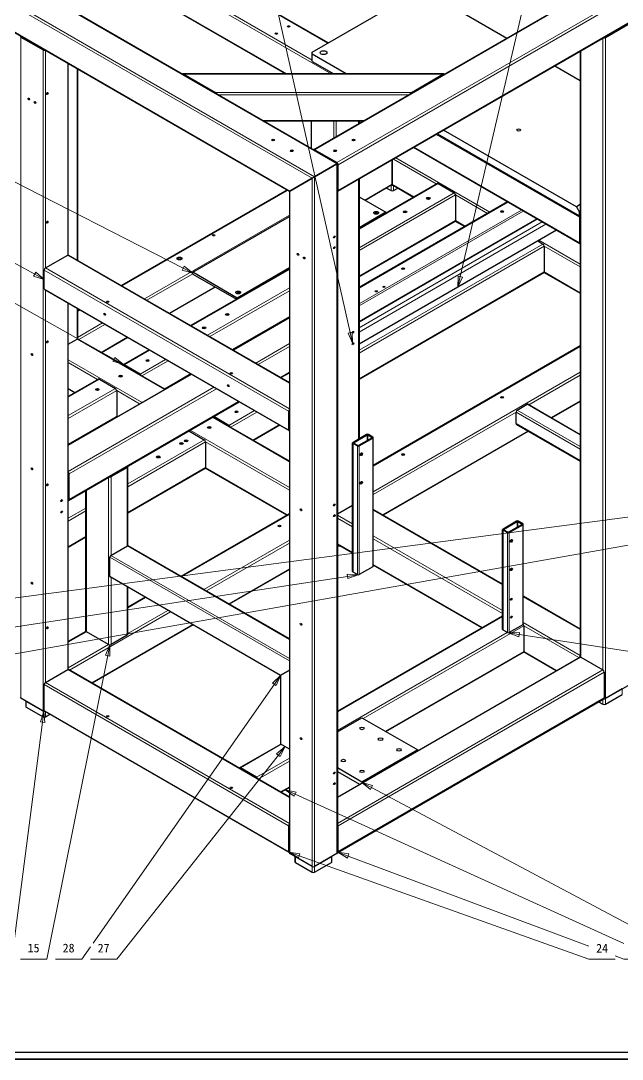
# Model space of a CAD drawing. Header units: millimetres. Extents: x 60 to 5885, y 55 to 4145.
# Drawn here: x 1454 to 2829, y 55 to 2428 of the extents above; entities that cross this region are included whole.
import ezdxf

# ---------------------------------------------------------------- set-up
doc = ezdxf.new("R2010")
doc.units = ezdxf.units.MM
doc.header["$LTSCALE"] = 10
for name, color, linetype, lineweight in [('可见 (ISO)', 7, 'Continuous', 25), ('可见窄的 (ISO)', 7, 'Continuous', 18), ('图框 (ISO)', 7, 'Continuous', 35)]:
    doc.layers.add(name, color=color, linetype=linetype, lineweight=lineweight)
doc.layers.add('符号 (ISO)', color=7, linetype='Continuous', lineweight=18, true_color=0xc2008000)
doc.styles.add('文本样式74', font='SimSun.ttf')
doc.styles.add('注释文本 (ISO)', font='simfang.ttf')

# ---------------------------------------------------------------- blocks, each defined once
blk = doc.blocks.new('图框 最新国标')
at = {"layer": '图框 (ISO)', "color": 7, "linetype": 'Continuous', "lineweight": 25}
for q in [(6, 7), (18, 7)]:
    blk.add_line((587, 7), q, dxfattribs=at)
at = {"layer": '图框 (ISO)'}
blk.add_line((588.5, 5.5), (6, 5.5), dxfattribs=at)
at = {"layer": '图框 (ISO)', "style": '文本样式74'}
blk.add_attdef('零件代号_001', (44.45, 410.25), '', height=2.5, rotation=180, dxfattribs=at)
blk = doc.blocks.new('引出序号5')
at = {"layer": '符号 (ISO)'}
for p, q in [((209.01, 51.97), (206.66, 52.81)), ((209.18, 52.44), (206.66, 52.81)), ((206.66, 52.81), (208.84, 51.5)), ((208.84, 51.5), (209.18, 52.44)), ((209.01, 51.97), (275.26, 28.35)), ((275.26, 28.35), (281.26, 28.35))]:
    blk.add_line(p, q, dxfattribs=at)
at = {"layer": '符号 (ISO)', "flags": 128}
blk.add_lwpolyline([(209.18, 52.44), (206.66, 52.81), (208.84, 51.5), (209.18, 52.44)], dxfattribs=at)
at = {"layer": '符号 (ISO)'}
blk.add_solid([(209.18, 52.44), (206.66, 52.81), (208.84, 51.5), (209.18, 52.44)], dxfattribs=at)
at = {"layer": '符号 (ISO)', "insert": (278.26, 30.86), "char_height": 2, "attachment_point": 5, "style": '注释文本 (ISO)'}
blk.add_mtext('24', dxfattribs=at)
blk = doc.blocks.new('引出序号6')
at = {"layer": '符号 (ISO)'}
for p, q in [((220.22, 51.93), (217.88, 52.81)), ((220.4, 52.4), (217.88, 52.81)), ((217.88, 52.81), (220.05, 51.46)), ((220.05, 51.46), (220.4, 52.4)), ((220.22, 51.93), (275.26, 31.34)), ((281.26, 29.1), (283.26, 28.35)), ((283.26, 28.35), (289.26, 28.35))]:
    blk.add_line(p, q, dxfattribs=at)
at = {"layer": '符号 (ISO)', "flags": 128}
blk.add_lwpolyline([(220.4, 52.4), (217.88, 52.81), (220.05, 51.46), (220.4, 52.4)], dxfattribs=at)
at = {"layer": '符号 (ISO)'}
blk.add_solid([(220.4, 52.4), (217.88, 52.81), (220.05, 51.46), (220.4, 52.4)], dxfattribs=at)
at = {"layer": '符号 (ISO)', "insert": (286.26, 30.89), "char_height": 2, "attachment_point": 5, "style": '注释文本 (ISO)'}
blk.add_mtext('26', dxfattribs=at)
blk = doc.blocks.new('引出序号9')
at = {"layer": '符号 (ISO)'}
blk.add_line((353.7, 135.27), (71.41, 85.27), dxfattribs=at)
blk = doc.blocks.new('引出序号10')
at = {"layer": '符号 (ISO)'}
for p, q in [((208.1, 66.03), (205.82, 67.06)), ((208.3, 66.49), (205.82, 67.06)), ((205.82, 67.06), (207.89, 65.58)), ((207.89, 65.58), (208.3, 66.49)), ((208.1, 66.03), (283.26, 31.97)), ((289.26, 29.25), (291.26, 28.35)), ((291.26, 28.35), (297.26, 28.35))]:
    blk.add_line(p, q, dxfattribs=at)
at = {"layer": '符号 (ISO)', "flags": 128}
blk.add_lwpolyline([(208.3, 66.49), (205.82, 67.06), (207.89, 65.58), (208.3, 66.49)], dxfattribs=at)
at = {"layer": '符号 (ISO)'}
blk.add_solid([(208.3, 66.49), (205.82, 67.06), (207.89, 65.58), (208.3, 66.49)], dxfattribs=at)
at = {"layer": '符号 (ISO)', "insert": (294.26, 30.9), "char_height": 2, "attachment_point": 5, "style": '注释文本 (ISO)'}
blk.add_mtext('18', dxfattribs=at)
blk = doc.blocks.new('引出序号12')
at = {"layer": '符号 (ISO)'}
for p, q in [((225.58, 67.57), (223.37, 68.74)), ((225.81, 68.01), (223.37, 68.74)), ((223.37, 68.74), (225.34, 67.13)), ((225.34, 67.13), (225.81, 68.01)), ((225.58, 67.57), (292.29, 32.06)), ((297.26, 29.41), (299.26, 28.35)), ((299.26, 28.35), (305.26, 28.35))]:
    blk.add_line(p, q, dxfattribs=at)
at = {"layer": '符号 (ISO)', "flags": 128}
blk.add_lwpolyline([(225.81, 68.01), (223.37, 68.74), (225.34, 67.13), (225.81, 68.01)], dxfattribs=at)
at = {"layer": '符号 (ISO)'}
blk.add_solid([(225.81, 68.01), (223.37, 68.74), (225.34, 67.13), (225.81, 68.01)], dxfattribs=at)
at = {"layer": '符号 (ISO)', "insert": (302.26, 30.89), "char_height": 2, "attachment_point": 5, "style": '注释文本 (ISO)'}
blk.add_mtext('6', dxfattribs=at)
blk = doc.blocks.new('引出序号14')
at = {"layer": '符号 (ISO)'}
blk.add_line((331.56, 135.67), (71.41, 101.27), dxfattribs=at)
blk = doc.blocks.new('引出序号15')
at = {"layer": '符号 (ISO)'}
for p, q in [((205.81, 76.94), (203.86, 75.29)), ((204.26, 74.98), (205.81, 76.94)), ((204.65, 74.67), (205.81, 76.94)), ((204.26, 74.98), (167.31, 28.35)), ((203.86, 75.29), (204.65, 74.67)), ((167.31, 28.35), (161.31, 28.35))]:
    blk.add_line(p, q, dxfattribs=at)
at = {"layer": '符号 (ISO)', "flags": 128}
blk.add_lwpolyline([(204.65, 74.67), (205.81, 76.94), (203.86, 75.29), (204.65, 74.67)], dxfattribs=at)
at = {"layer": '符号 (ISO)'}
blk.add_solid([(204.65, 74.67), (205.81, 76.94), (203.86, 75.29), (204.65, 74.67)], dxfattribs=at)
at = {"layer": '符号 (ISO)', "insert": (164.31, 30.89), "char_height": 2, "attachment_point": 5, "style": '注释文本 (ISO)'}
blk.add_mtext('27', dxfattribs=at)
blk = doc.blocks.new('引出序号16')
at = {"layer": '符号 (ISO)'}
for p, q in [((150.66, 84.98), (149.85, 82.57)), ((150.34, 82.5), (150.66, 84.98)), ((150.84, 82.44), (150.66, 84.98)), ((150.34, 82.5), (143.31, 28.35)), ((149.85, 82.57), (150.84, 82.44)), ((143.31, 28.35), (137.31, 28.35))]:
    blk.add_line(p, q, dxfattribs=at)
at = {"layer": '符号 (ISO)', "flags": 128}
blk.add_lwpolyline([(150.84, 82.44), (150.66, 84.98), (149.85, 82.57), (150.84, 82.44)], dxfattribs=at)
at = {"layer": '符号 (ISO)'}
blk.add_solid([(150.84, 82.44), (150.66, 84.98), (149.85, 82.57), (150.84, 82.44)], dxfattribs=at)
at = {"layer": '符号 (ISO)', "insert": (140.31, 30.86), "char_height": 2, "attachment_point": 5, "style": '注释文本 (ISO)'}
blk.add_mtext('22', dxfattribs=at)
blk = doc.blocks.new('引出序号19')
at = {"layer": '符号 (ISO)'}
for p, q in [((204.78, 93.21), (202.93, 91.45)), ((203.34, 91.17), (204.78, 93.21)), ((203.75, 90.88), (204.78, 93.21)), ((203.34, 91.17), (161.9, 32.04)), ((202.93, 91.45), (203.75, 90.88)), ((161.31, 31.2), (159.31, 28.35)), ((159.31, 28.35), (153.31, 28.35))]:
    blk.add_line(p, q, dxfattribs=at)
at = {"layer": '符号 (ISO)', "flags": 128}
blk.add_lwpolyline([(203.75, 90.88), (204.78, 93.21), (202.93, 91.45), (203.75, 90.88)], dxfattribs=at)
at = {"layer": '符号 (ISO)'}
blk.add_solid([(203.75, 90.88), (204.78, 93.21), (202.93, 91.45), (203.75, 90.88)], dxfattribs=at)
at = {"layer": '符号 (ISO)', "insert": (156.31, 30.89), "char_height": 2, "attachment_point": 5, "style": '注释文本 (ISO)'}
blk.add_mtext('28', dxfattribs=at)
blk = doc.blocks.new('引出序号21')
at = {"layer": '符号 (ISO)'}
for p, q in [((165.74, 100.17), (164.76, 97.81)), ((165.25, 97.71), (165.74, 100.17)), ((165.74, 97.62), (165.74, 100.17)), ((165.25, 97.71), (151.31, 28.35)), ((164.76, 97.81), (165.74, 97.62)), ((151.31, 28.35), (145.31, 28.35))]:
    blk.add_line(p, q, dxfattribs=at)
at = {"layer": '符号 (ISO)', "flags": 128}
blk.add_lwpolyline([(165.74, 97.62), (165.74, 100.17), (164.76, 97.81), (165.74, 97.62)], dxfattribs=at)
at = {"layer": '符号 (ISO)'}
blk.add_solid([(165.74, 97.62), (165.74, 100.17), (164.76, 97.81), (165.74, 97.62)], dxfattribs=at)
at = {"layer": '符号 (ISO)', "insert": (148.31, 30.9), "char_height": 2, "attachment_point": 5, "style": '注释文本 (ISO)'}
blk.add_mtext('15', dxfattribs=at)
blk = doc.blocks.new('引出序号22')
at = {"layer": '符号 (ISO)'}
for p, q in [((259.36, 103.03), (256.81, 102.92)), ((259.29, 102.54), (256.81, 102.92)), ((256.81, 102.92), (259.21, 102.04)), ((259.21, 102.04), (259.36, 103.03)), ((259.29, 102.54), (371.15, 85.27)), ((371.15, 85.27), (377.15, 85.27))]:
    blk.add_line(p, q, dxfattribs=at)
at = {"layer": '符号 (ISO)', "flags": 128}
blk.add_lwpolyline([(259.36, 103.03), (256.81, 102.92), (259.21, 102.04), (259.36, 103.03)], dxfattribs=at)
at = {"layer": '符号 (ISO)'}
blk.add_solid([(259.36, 103.03), (256.81, 102.92), (259.21, 102.04), (259.36, 103.03)], dxfattribs=at)
at = {"layer": '符号 (ISO)', "insert": (374.15, 87.83), "char_height": 2, "attachment_point": 5, "style": '注释文本 (ISO)'}
blk.add_mtext('10', dxfattribs=at)
blk = doc.blocks.new('引出序号25')
at = {"layer": '符号 (ISO)'}
for p, q in [((222.52, 116.19), (219.97, 116.31)), ((219.97, 116.31), (220.12, 115.32)), ((220.05, 115.81), (71.41, 93.27)), ((220.05, 115.81), (222.52, 116.19)), ((220.12, 115.32), (222.52, 116.19)), ((71.41, 93.27), (65.41, 93.27))]:
    blk.add_line(p, q, dxfattribs=at)
at = {"layer": '符号 (ISO)', "flags": 128}
blk.add_lwpolyline([(220.12, 115.32), (222.52, 116.19), (219.97, 116.31), (220.12, 115.32)], dxfattribs=at)
at = {"layer": '符号 (ISO)'}
blk.add_solid([(220.12, 115.32), (222.52, 116.19), (219.97, 116.31), (220.12, 115.32)], dxfattribs=at)
at = {"layer": '符号 (ISO)', "insert": (68.41, 95.79), "char_height": 2, "attachment_point": 5, "style": '注释文本 (ISO)'}
blk.add_mtext('11', dxfattribs=at)
blk = doc.blocks.new('引出序号27')
at = {"layer": '符号 (ISO)'}
for p, q in [((71.41, 227.13), (65.41, 227.13)), ((148.56, 184.88), (71.41, 227.13)), ((148.8, 185.32), (148.32, 184.44)), ((150.75, 183.68), (148.8, 185.32)), ((148.32, 184.44), (150.75, 183.68)), ((148.56, 184.88), (150.75, 183.68))]:
    blk.add_line(p, q, dxfattribs=at)
at = {"layer": '符号 (ISO)', "flags": 128}
blk.add_lwpolyline([(148.32, 184.44), (150.75, 183.68), (148.8, 185.32), (148.32, 184.44)], dxfattribs=at)
at = {"layer": '符号 (ISO)'}
blk.add_solid([(148.32, 184.44), (150.75, 183.68), (148.8, 185.32), (148.32, 184.44)], dxfattribs=at)
at = {"layer": '符号 (ISO)', "insert": (68.41, 229.68), "char_height": 2, "attachment_point": 5, "style": '注释文本 (ISO)'}
blk.add_mtext('16', dxfattribs=at)
blk = doc.blocks.new('引出序号29')
at = {"layer": '符号 (ISO)'}
for p, q in [((71.41, 219.13), (65.41, 219.13)), ((166.66, 165.43), (71.41, 219.13)), ((166.91, 165.86), (166.42, 164.99)), ((166.42, 164.99), (168.84, 164.2)), ((166.66, 165.43), (168.84, 164.2)), ((168.84, 164.2), (166.91, 165.86))]:
    blk.add_line(p, q, dxfattribs=at)
at = {"layer": '符号 (ISO)', "flags": 128}
blk.add_lwpolyline([(166.42, 164.99), (168.84, 164.2), (166.91, 165.86), (166.42, 164.99)], dxfattribs=at)
at = {"layer": '符号 (ISO)'}
blk.add_solid([(166.42, 164.99), (168.84, 164.2), (166.91, 165.86), (166.42, 164.99)], dxfattribs=at)
at = {"layer": '符号 (ISO)', "insert": (68.41, 221.65), "char_height": 2, "attachment_point": 5, "style": '注释文本 (ISO)'}
blk.add_mtext('14', dxfattribs=at)
blk = doc.blocks.new('引出序号30')
at = {"layer": '符号 (ISO)'}
for p, q in [((71.41, 243.13), (65.41, 243.13)), ((182.46, 186.25), (71.41, 243.13)), ((182.69, 186.69), (182.24, 185.8)), ((182.24, 185.8), (184.69, 185.11)), ((182.46, 186.25), (184.69, 185.11)), ((184.69, 185.11), (182.69, 186.69))]:
    blk.add_line(p, q, dxfattribs=at)
at = {"layer": '符号 (ISO)', "flags": 128}
blk.add_lwpolyline([(182.24, 185.8), (184.69, 185.11), (182.69, 186.69), (182.24, 185.8)], dxfattribs=at)
at = {"layer": '符号 (ISO)'}
blk.add_solid([(182.24, 185.8), (184.69, 185.11), (182.69, 186.69), (182.24, 185.8)], dxfattribs=at)
at = {"layer": '符号 (ISO)', "insert": (68.41, 245.66), "char_height": 2, "attachment_point": 5, "style": '注释文本 (ISO)'}
blk.add_mtext('7', dxfattribs=at)
blk = doc.blocks.new('引出序号31')
at = {"layer": '符号 (ISO)'}
for p, q in [((245.82, 184.34), (291.26, 378.59)), ((291.26, 378.59), (297.26, 378.59)), ((245.34, 184.45), (245.25, 181.9)), ((245.82, 184.34), (245.25, 181.9)), ((245.25, 181.9), (246.31, 184.22)), ((246.31, 184.22), (245.34, 184.45))]:
    blk.add_line(p, q, dxfattribs=at)
at = {"layer": '符号 (ISO)', "flags": 128}
blk.add_lwpolyline([(245.34, 184.45), (245.25, 181.9), (246.31, 184.22), (245.34, 184.45)], dxfattribs=at)
at = {"layer": '符号 (ISO)'}
blk.add_solid([(245.34, 184.45), (245.25, 181.9), (246.31, 184.22), (245.34, 184.45)], dxfattribs=at)
at = {"layer": '符号 (ISO)', "insert": (294.26, 381.14), "char_height": 2, "attachment_point": 5, "style": '注释文本 (ISO)'}
blk.add_mtext('8', dxfattribs=at)
blk = doc.blocks.new('引出序号32')
at = {"layer": '符号 (ISO)'}
for p, q in [((174.02, 378.47), (168.02, 378.47)), ((220.68, 171.54), (174.02, 378.47)), ((221.16, 171.65), (220.19, 171.43)), ((220.19, 171.43), (221.23, 169.1)), ((220.68, 171.54), (221.23, 169.1)), ((221.23, 169.1), (221.16, 171.65))]:
    blk.add_line(p, q, dxfattribs=at)
at = {"layer": '符号 (ISO)', "flags": 128}
blk.add_lwpolyline([(220.19, 171.43), (221.23, 169.1), (221.16, 171.65), (220.19, 171.43)], dxfattribs=at)
at = {"layer": '符号 (ISO)'}
blk.add_solid([(220.19, 171.43), (221.23, 169.1), (221.16, 171.65), (220.19, 171.43)], dxfattribs=at)
at = {"layer": '符号 (ISO)', "insert": (171.02, 381.02), "char_height": 2, "attachment_point": 5, "style": '注释文本 (ISO)'}
blk.add_mtext('20', dxfattribs=at)

msp = doc.modelspace()

# ---------------------------------------------------------------- linework, layer by layer
at = {"layer": '可见 (ISO)'}
for p, q in [((2123.5, 2133.4), (3505.9, 2931.5)), ((2177.6, 2101.2), (864, 2859.6)), ((2178.4, 2038.3), (3560.8, 2836.4)), ((2067.8, 2037.8), (864, 2732.8)), ((2156.4, 2377.2), (1584.4, 2707.4)), ((2059.2, 2306.4), (1529.5, 2612.3)), ((2119.8, 2356.1), (2365.9, 2498.2)), ((2374.4, 2498.2), (2564.9, 2388.2)), ((2790.2, 2389.6), (2841.1, 2419)), ((1453.7, 2390.4), (1504.7, 2361)), ((2119.8, 2351.2), (2119.8, 2356.1)), ((2197.3, 2306.4), (2119.8, 2351.2)), ((2119.8, 2334.9), (2119.8, 2351.2)), ((2732.4, 2358.1), (2732.4, 974.1)), ((1562.4, 1892.7), (1562.4, 2329.6)), ((2119.8, 2334.9), (2169.1, 2306.4)), ((1583.6, 2317.3), (1583.6, 1880.7)), ((2421, 2306.4), (1824.4, 2306.4)), ((1826.7, 2305.7), (1898.7, 2264.1)), ((2346.7, 2264.1), (2418.7, 2305.7)), ((2674.7, 2324.8), (2732.4, 2291.4)), ((2235.6, 2198.1), (2009.8, 2198.1)), ((2117.3, 2198.1), (2117.3, 2136)), ((2227.1, 2198.1), (2227.1, 2193.2)), ((2406, 2169.7), (2730.8, 1982.1)), ((2723.7, 2002.5), (2420.1, 2177.8)), ((2731.6, 1918.2), (2351.1, 2137.9)), ((2176.4, 2103.8), (2125.5, 2133.2)), ((2125.5, 2071.1), (2176.4, 2100.5)), ((2176.4, 2100.5), (2125.5, 2071.1)), ((2176.4, 2100.5), (2177.6, 2101.2)), ((2177.6, 2101.2), (2176.4, 2100.5)), ((2177.6, 2101.2), (2177.6, 526.3)), ((2179.2, 2040.1), (2179.2, 2098.9)), ((2303, 2110.2), (2303, 2054.4)), ((2303, 2054.4), (2303, 2110.2)), ((2119.8, 2067.9), (2068.9, 2038.5)), ((2068.9, 2038.5), (2119.8, 2067.9)), ((2119.8, 2067.9), (2125.5, 2071.1)), ((2125.5, 2071.1), (2119.8, 2067.9)), ((2227.1, 2066.4), (2227.1, 1472.5)), ((2062.3, 2040.9), (1684.3, 1822.6)), ((2405.6, 2056.2), (2227.1, 1953.1)), ((2302.2, 2052.6), (2241.2, 2017.4)), ((2290, 2045.5), (2300.2, 2039.7)), ((2303.8, 2052.6), (2351.6, 2025)), ((2305.8, 2039.7), (2316, 2045.5)), ((2407.6, 2056), (2444.4, 2034.8)), ((2067.8, 2037.8), (2068.9, 2038.5)), ((2068.9, 2038.5), (2067.8, 2037.8)), ((2067.8, 2037.8), (2067.8, 526.3)), ((2227.1, 2025.5), (2288.1, 1990.3)), ((2447.2, 2029.9), (2447.2, 1971.1)), ((2566.1, 2013.8), (2227.1, 1818.1)), ((2732.4, 2007.6), (2723.7, 2002.5)), ((2723.7, 2002.5), (2730.8, 1990.3)), ((1846.9, 1853.1), (2067.8, 1980.6)), ((2288.1, 1990.3), (2227.1, 1955)), ((2634.3, 1974.4), (2227.1, 1739.3)), ((2288.1, 1988.4), (2288.1, 1990.3)), ((2447, 1969.9), (2468.5, 1957.5)), ((2730.8, 1990.3), (2732.4, 1991.2)), ((2730.8, 1982.1), (2730.8, 1990.3)), ((2730.8, 1982.1), (2732.4, 1983.1)), ((2730.8, 1978.9), (2730.8, 1920.1)), ((2446.4, 1969.3), (2227.1, 1842.6)), ((2678, 1949.2), (2227.1, 1688.9)), ((2635.3, 1924.6), (2647.3, 1917.6)), ((2650.2, 1912.7), (2650.2, 1853.9)), ((1510.3, 1862.9), (1561.2, 1892.3)), ((1563.2, 1892.5), (2067.8, 1601.2)), ((1507.5, 1815.6), (1507.5, 1858)), ((2067.8, 1861.1), (1842.7, 1731.2)), ((1846.9, 1849), (1846.9, 1853.1)), ((1948.7, 1794.3), (1846.9, 1853.1)), ((2067.8, 1863.1), (1948.7, 1794.3)), ((2649.3, 1852.1), (2227.1, 1608.3)), ((2649.9, 1852.7), (2732.4, 1805.1)), ((1846.9, 1849), (1946.8, 1791.3)), ((1508.3, 1813.7), (2066.9, 1491.2)), ((1898.3, 1819.4), (1794.1, 1759.2)), ((1562.4, 945.6), (1562.4, 1782.5)), ((1948.7, 1792.4), (1948.7, 1794.3)), ((1583.6, 1770.3), (1583.6, 1700.8)), ((1588.6, 1767.4), (1583.6, 1764.5)), ((2067.8, 1750.7), (1938.3, 1675.9)), ((1938.8, 1675.7), (2067.8, 1750.1)), ((1562.4, 1688.9), (1582.4, 1700.4)), ((1783.3, 1585.8), (1584.4, 1700.6)), ((1698.4, 1704), (1638.5, 1669.4)), ((2732.4, 1684.8), (2259.3, 1411.6)), ((1747, 1675.9), (1687.9, 1641.8)), ((1726.7, 1620.4), (1689.9, 1641.6)), ((1562.4, 1458.3), (1843.1, 1620.4)), ((1842.7, 1620.7), (1782.8, 1586.1)), ((2048.6, 1612.3), (2067.8, 1623.3)), ((1631.4, 1609.2), (1562.4, 1569.4)), ((1633.4, 1609), (1670.1, 1587.8)), ((1577.3, 1578), (1562.4, 1586.5)), ((1673, 1582.9), (1673, 1524.1)), ((1563.2, 1332), (1953, 1557)), ((2588.7, 1538.4), (2611.3, 1551.4)), ((2613.3, 1551.6), (2732.4, 1482.8)), ((2732.4, 1558), (2667.4, 1520.4)), ((1672.1, 1522.2), (1562.4, 1458.9)), ((1673.4, 1522.4), (1672.7, 1522.9)), ((2067.8, 1421.6), (1893.1, 1522.4)), ((1929.6, 1503.3), (1894.7, 1523.4)), ((2066.1, 1535.5), (2066.1, 1493)), ((2585.8, 1507.3), (2585.8, 1533.5)), ((2045.6, 1503.5), (1985.7, 1469)), ((2586.7, 1505.5), (2732.4, 1421.3)), ((1838.2, 1490.7), (1873.1, 1470.6)), ((2244.3, 1482.4), (2213.2, 1464.5)), ((2214.6, 1463.7), (2245.7, 1481.6)), ((2257, 1475.1), (2225.9, 1457.1)), ((2227.3, 1456.3), (2258.4, 1474.3)), ((2247.1, 1481.6), (2257, 1475.9)), ((2258.4, 1476.7), (2248.5, 1482.4)), ((2259.3, 1181.6), (2259.3, 1475.5)), ((2614.1, 1489.7), (2282, 1297.9)), ((1875.9, 1465.7), (1875.9, 1406.9)), ((2212.3, 1169.3), (2212.3, 1463.2)), ((2213.2, 1462), (2223.1, 1456.3)), ((2224.5, 1457.1), (2214.6, 1462.8)), ((1660.2, 1386.1), (1697, 1407.3)), ((1698.2, 1228.3), (1698.2, 1408.9)), ((1875.1, 1405.1), (1698.2, 1302.9)), ((2062.3, 1297.9), (1875.6, 1405.7)), ((1564.1, 1333.8), (1564.1, 1392.6)), ((1602.5, 1033.4), (1602.5, 1354.7)), ((2177.6, 1301), (2212.3, 1321.1)), ((2555.2, 1140.1), (2259.3, 1311)), ((2067.8, 1301), (1820.4, 1158.2)), ((2587.2, 1284.4), (2556.1, 1266.5)), ((2557.5, 1265.7), (2588.7, 1283.6)), ((2590.1, 1283.6), (2600, 1277.9)), ((2601.4, 1278.7), (2591.5, 1284.4)), ((2555.2, 1036.6), (2555.2, 1265.2)), ((2556.1, 1264), (2566, 1258.3)), ((2567.4, 1259.1), (2557.5, 1264.8)), ((2600, 1277.1), (2568.9, 1259.1)), ((2570.3, 1258.3), (2601.4, 1276.3)), ((2602.3, 1048.9), (2602.3, 1277.5)), ((1602.5, 1247.7), (1562.4, 1224.6)), ((1659.5, 1206), (1697.7, 1228.1)), ((2067.8, 1015.5), (1699.2, 1228.2)), ((2212.3, 1211.3), (2177.6, 1231.4)), ((2177.6, 1227.7), (2184, 1227.7)), ((1657.4, 1158.3), (1657.4, 1202.4)), ((2067.8, 1174.2), (1930.3, 1094.8)), ((2223.1, 1162.4), (2213.2, 1168.1)), ((2258.4, 1180.3), (2227.3, 1162.4)), ((2507.8, 1040.7), (2259.3, 1184.2)), ((2047.5, 932), (1658, 1156.9)), ((1698.2, 1025.2), (1698.2, 1133.7)), ((1738.1, 1110.7), (1698.2, 1087.6)), ((2732.4, 1037.8), (2602.3, 1113)), ((2177.6, 850), (2555.2, 1068.1)), ((1847.9, 1047.3), (1617.3, 914.1)), ((2601.4, 1047.6), (2570.3, 1029.7)), ((2603.5, 1045.6), (2603.5, 986.8)), ((1602.7, 1032.5), (1562.4, 1009.3)), ((1654.6, 1002.3), (1603.7, 1031.7)), ((1697, 1023.6), (1660.2, 1002.3)), ((2566, 1029.7), (2556.1, 1035.4)), ((2177.6, 654.1), (2731.6, 974)), ((2288.6, 803.7), (2602.7, 985)), ((2677.5, 942.7), (2603.2, 985.6)), ((2733.6, 973.8), (2784.5, 944.4)), ((1510.3, 915.8), (1561.2, 945.2)), ((2067.8, 654.1), (1563.2, 945.4)), ((2048.4, 932.5), (2047.5, 932)), ((2047.5, 932), (2048.4, 932.5)), ((2047.5, 932), (2047.5, 776.2)), ((2048.4, 932.5), (2067.8, 943.7)), ((2067.8, 943.7), (2048.4, 932.5)), ((2787.4, 939.5), (2787.4, 880.7)), ((1507.5, 852.1), (1507.5, 910.9)), ((2841.1, 908.4), (2790.2, 879)), ((1504.7, 850.5), (1453.7, 879.9)), ((2178.4, 527.7), (2786.5, 878.8)), ((2828.6, 901.2), (2790.2, 879)), ((2790.2, 866), (2828.6, 888.2)), ((1465.1, 873.3), (1465.1, 861.2)), ((1504.7, 850.5), (1466.2, 872.6)), ((1466.2, 859.6), (1504.7, 837.4)), ((2774.4, 871.8), (2784.5, 866)), ((2066.9, 527.7), (1508.3, 850.3)), ((1510.3, 837.4), (1520.5, 843.3)), ((2177.6, 803), (2233.7, 835.4)), ((2233.7, 835.4), (2361, 761.9)), ((1953.8, 720.8), (2048, 775.2)), ((2067.8, 763.8), (2048.4, 774.9)), ((2361, 761.9), (2233.7, 688.4)), ((2361, 761.9), (2361, 760)), ((1992.6, 699.4), (1955.8, 720.6)), ((2233.7, 688.4), (2177.6, 720.8)), ((2177.6, 712.6), (2228.3, 683.3)), ((2233.7, 688.4), (2233.7, 686.5)), ((2048.6, 665.1), (2067.8, 676.2)), ((2066.1, 588.4), (2066.1, 529.6)), ((2179.2, 529.6), (2179.2, 588.4)), ((2119.8, 495.3), (2068.9, 524.7)), ((2176.4, 524.7), (2125.5, 495.3)), ((2080.2, 518.1), (2080.2, 506)), ((2119.8, 495.3), (2081.4, 517.5)), ((2081.4, 504.4), (2119.8, 482.2)), ((2163.9, 517.5), (2125.5, 495.3)), ((2125.5, 482.2), (2163.9, 504.4)), ((2165.1, 506), (2165.1, 518.1))]:
    msp.add_line(p, q, dxfattribs=at)
for centre, major_axis in [((2037.8, 2398.5), (-2.46, 0)), ((2066.1, 2414.9), (-2.46, 0)), ((2146, 2354.9), (-7.65, 0)), ((1514.6, 2261.4), (1.38, 2.38)), ((1472.1, 2249.1), (-1.23, 2.13)), ((1486.3, 2241), (-1.23, 2.13)), ((2592.2, 2178.1), (-4.19, 0)), ((2030.7, 2155.2), (3.32, 0)), ((2214.6, 2155.2), (3.32, 0)), ((2073.2, 2130.7), (3.32, 0)), ((2172.2, 2130.7), (3.32, 0)), ((2385.4, 2021.9), (-4.19, 0)), ((2332.3, 1991.3), (-4.19, 0)), ((2554, 1991.9), (3.32, 0)), ((1514.6, 1967.4), (1.38, 2.38)), ((2266.2, 1989.1), (5.5, 0)), ((1894.6, 1937.8), (-2.75, 0)), ((2170.4, 1933.7), (-1.23, -2.13)), ((2170.4, 1909.3), (-1.23, -2.13)), ((1816.5, 1884.6), (-5.5, 0)), ((2087.3, 1893.9), (-1.23, 2.13)), ((2101.5, 1885.8), (-1.23, 2.13)), ((2327.7, 1861.3), (3.32, 0)), ((1950.8, 1807), (5.5, 0)), ((2266.6, 1809.6), (2.46, 0)), ((2284.2, 1819.8), (2.46, 0)), ((1652.4, 1785.8), (-2.75, 0)), ((1645.4, 1757.2), (-1.23, 2.13)), ((1925.7, 1756.6), (-4.19, 0)), ((1872.7, 1726), (-4.19, 0)), ((2213.2, 1715.9), (1.23, 2.13)), ((1514.6, 1693.9), (1.38, 2.38)), ((2213.2, 1689.8), (1.23, 2.13)), ((1479.2, 1665.3), (-1.23, 2.13)), ((1743.7, 1651.4), (-3.32, 0)), ((1681.8, 1615.7), (-4.19, 0)), ((1935.3, 1622.5), (-2.75, 0)), ((1928.2, 1593.9), (-1.23, 2.13)), ((1628.8, 1585.1), (-4.19, 0)), ((2554, 1567.3), (-3.32, 0)), ((1946.6, 1534.3), (-3.32, 0)), ((1884.7, 1498.6), (-4.19, 0)), ((1821.1, 1461.8), (-4.19, 0)), ((1831.7, 1467.9), (-4.19, 0)), ((1768.1, 1431.2), (-4.19, 0)), ((2232.3, 1437.5), (1.66, 2.88)), ((2327.7, 1436.7), (-3.32, 0)), ((1479.2, 1404), (-1.23, 2.13)), ((1514.6, 1367.3), (1.38, 2.38)), ((2232.3, 1372.2), (1.66, 2.88)), ((1547.1, 1331.4), (1.23, 2.13)), ((1547.1, 1305.3), (1.23, 2.13)), ((2094.4, 1310.2), (-1.23, 2.13)), ((2170.4, 1321.4), (-1.23, -2.13)), ((2170.4, 1296.9), (-1.23, -2.13)), ((2044.9, 1273.4), (-3.32, 0)), ((2575.2, 1239.5), (1.66, 2.88)), ((2575.2, 1174.2), (1.66, 2.88)), ((1479.2, 1142.8), (-1.23, 2.13)), ((2575.2, 1106), (1.23, 2.13)), ((2094.4, 1048.9), (-1.23, 2.13)), ((2575.2, 1065.2), (1.23, 2.13)), ((1514.6, 1040.7), (1.38, 2.38)), ((1652.4, 838.6), (-2.75, 0)), ((2233.7, 810.9), (-5.05, 0)), ((2094.4, 787.6), (-1.23, 2.13)), ((2276.1, 786.4), (-5.05, 0)), ((2318.5, 761.9), (-5.05, 0)), ((2191.3, 737.4), (-5.05, 0)), ((2233.7, 712.9), (-5.05, 0)), ((2170.4, 709), (-1.23, -2.13)), ((1935.3, 675.3), (-2.75, 0)), ((2170.4, 684.5), (-1.23, -2.13))]:
    msp.add_ellipse(centre, major_axis=major_axis, ratio=0.57735, dxfattribs=at)
for centre, major_axis, ratio, start_param, end_param in [((2037.8, 2396.1), (-2.46, 0), 0.57735, 4.182477, 5.242301), ((2066.1, 2412.4), (-2.46, 0), 0.57735, 4.182477, 5.242301), ((1456.6, 2392), (-4, 0), 0.57735, 5.924866, 7.068583), ((2787.4, 2391.2), (4, 0), 0.57735, 4.354069, 5.497787), ((1507.5, 2362.6), (4, 0), 0.57735, 3.926991, 5.070709), ((1826.7, 2302.4), (-3.55, 3.55), 0.517638, 5.190047, 6.333765), ((2418.7, 2302.4), (-3.55, -3.55), 0.517638, 3.091013, 4.234731), ((1512.4, 2262.6), (1.37, 2.38), 0.57735, 4.022614, 5.402164), ((1898.7, 2260.9), (3.55, -3.55), 0.517638, 0.904737, 2.048455), ((2346.7, 2260.9), (3.55, 3.55), 0.517638, 1.093138, 2.236856), ((1474.3, 2250.3), (1.23, -2.13), 0.57735, 4.182477, 5.242301), ((1488.4, 2242.2), (1.23, -2.13), 0.57735, 4.182477, 5.242301), ((2030.7, 2152.8), (-3.32, 0), 0.57735, 3.833853, 5.590925), ((2214.6, 2152.8), (-3.32, 0), 0.57735, 3.833853, 5.590925), ((2073.2, 2128.3), (-3.32, 0), 0.57735, 3.833853, 5.590925), ((2125.5, 2129.9), (-2, 3.46), 0.57735, 5.497787, 6.641505), ((2172.2, 2128.3), (-3.32, 0), 0.57735, 3.833853, 5.590925), ((2176.4, 2100.5), (-2, 3.46), 0.57735, 3.926991, 5.497787), ((2303, 2054.4), (-4, 0), 0.57735, 1.212477, 1.929116), ((2303, 2054.4), (-4, 0), 0.57735, 1.212477, 1.929116), ((2300.2, 2056), (2, -3.46), 0.57735, 0, 0.785398), ((2305.8, 2056), (-2, -3.46), 0.57735, 5.497787, 6.283185), ((2407.6, 2052.8), (-2, 3.46), 0.57735, 5.497787, 6.283185), ((2176.4, 2041.7), (2, -3.46), 0.57735, 5.924866, 7.068583), ((2303, 2041.3), (4, 0), 0.57735, 3.926991, 5.497787), ((2385.4, 2019.5), (-4.19, 0), 0.57735, 3.672741, 5.752037), ((2444.4, 2031.5), (2, -3.46), 0.57735, 0.785398, 2.356194), ((1512.4, 1968.7), (1.37, 2.38), 0.57735, 4.022614, 5.402164), ((2266.2, 1985), (-5.5, 0), 0.57735, 3.839772, 5.585006), ((2332.3, 1988.9), (-4.19, 0), 0.57735, 3.672741, 5.752037), ((2444.4, 1972.7), (2, -3.46), 0.57735, 0, 0.785398), ((2554, 1990.3), (-3.32, 0), 0.57735, 3.581128, 5.84365), ((2733.6, 1980.5), (-2, -3.46), 0.57735, 4.354069, 5.497787), ((1894.6, 1935.4), (-2.75, 0), 0.57735, 4.022614, 5.402164), ((2168.3, 1935), (1.23, 2.13), 0.57735, 4.182477, 5.242301), ((2168.3, 1910.5), (1.23, 2.13), 0.57735, 4.182477, 5.242301), ((2647.3, 1914.4), (2, -3.46), 0.57735, 0.785398, 2.356194), ((2733.6, 1921.7), (-2, -3.46), 0.57735, 5.497787, 6.641505), ((1561.2, 1889), (2, 3.46), 0.57735, 0, 0.785398), ((1816.5, 1882.1), (-5.5, 0), 0.57735, 3.537553, 5.887225), ((2089.4, 1895.2), (1.23, -2.13), 0.57735, 4.182477, 5.242301), ((2103.6, 1887), (1.23, -2.13), 0.57735, 4.182477, 5.242301), ((1510.3, 1859.7), (2, 3.46), 0.57735, 0.785398, 2.356194), ((2327.7, 1859.7), (-3.32, 0), 0.57735, 3.581128, 5.84365), ((2647.3, 1855.6), (2, -3.46), 0.57735, 0, 0.785398), ((1510.3, 1817.2), (-2, -3.46), 0.57735, 5.497787, 6.283185), ((1950.8, 1802.9), (-5.5, 0), 0.57735, 3.839772, 5.585006), ((2266.6, 1808), (-2.46, 0), 0.57735, 3.754483, 5.670295), ((2284.2, 1818.2), (-2.46, 0), 0.57735, 3.754483, 5.670295), ((1652.4, 1783.3), (-2.75, 0), 0.57735, 4.022614, 5.402164), ((1647.5, 1758.4), (1.23, -2.13), 0.57735, 4.182477, 5.242301), ((1925.7, 1754.1), (-4.19, 0), 0.57735, 3.672741, 5.752037), ((1872.7, 1723.5), (-4.19, 0), 0.57735, 3.672741, 5.752037), ((2211.1, 1717.2), (1.23, 2.13), 0.57735, 4.182477, 5.242301), ((1512.4, 1695.1), (1.37, 2.38), 0.57735, 4.022614, 5.402164), ((1582.4, 1697.2), (2, 3.46), 0.57735, 0, 0.785398), ((1582.4, 1700.4), (-2, 3.46), 0.57735, 4.354069, 5.070709), ((2211.1, 1691), (1.23, 2.13), 0.57735, 4.182477, 5.242301), ((1481.3, 1666.6), (1.23, -2.13), 0.57735, 4.182477, 5.242301), ((1689.9, 1638.4), (-2, 3.46), 0.57735, 5.497787, 6.641505), ((1743.7, 1649), (-3.32, 0), 0.57735, 3.833853, 5.590925), ((1681.8, 1613.3), (-4.19, 0), 0.57735, 3.672741, 5.752037), ((1726.7, 1617.2), (-2, 3.46), 0.57735, 4.354069, 5.497787), ((1935.3, 1620), (-2.75, 0), 0.57735, 4.022614, 5.402164), ((1633.4, 1605.7), (-2, 3.46), 0.57735, 5.497787, 6.283185), ((1930.3, 1595.1), (1.23, -2.13), 0.57735, 4.182477, 5.242301), ((1628.8, 1582.7), (-4.19, 0), 0.57735, 3.672741, 5.752037), ((1670.1, 1584.5), (2, -3.46), 0.57735, 0.785398, 2.356194), ((2554, 1564.9), (-3.32, 0), 0.57735, 3.833853, 5.590925), ((2611.3, 1548.2), (2, 3.46), 0.57735, 0, 0.785398), ((1670.1, 1525.7), (2, -3.46), 0.57735, 0, 0.785398), ((1946.6, 1531.8), (-3.32, 0), 0.57735, 3.833853, 5.590925), ((2068.9, 1537.1), (-2, -3.46), 0.57735, 4.354069, 5.497787), ((2588.7, 1535.1), (2, 3.46), 0.57735, 0.785398, 2.356194), ((1884.7, 1496.1), (-4.19, 0), 0.57735, 3.672741, 5.752037), ((1929.6, 1500), (-2, 3.46), 0.57735, 4.354069, 5.497787), ((2588.7, 1509), (-2, -3.46), 0.57735, 5.497787, 6.283185), ((2068.9, 1494.7), (-2, -3.46), 0.57735, 5.497787, 6.641505), ((2246.4, 1481.2), (-3, 0), 0.57735, 3.926991, 5.497787), ((2246.4, 1481.2), (1, 0), 0.57735, 0.785398, 2.356194), ((2256.3, 1475.5), (1, 0), 0.57735, 5.497787, 7.068583), ((2256.3, 1475.5), (3, 0), 0.57735, 5.497787, 7.068583), ((1821.1, 1459.4), (-4.19, 0), 0.57735, 3.672741, 5.752037), ((1831.7, 1465.5), (-4.19, 0), 0.57735, 3.672741, 5.752037), ((1873.1, 1467.3), (2, -3.46), 0.57735, 0.785398, 2.356194), ((2215.3, 1463.2), (-3, 0), 0.57735, 5.497787, 7.068583), ((2215.3, 1463.2), (-1, 0), 0.57735, 5.497787, 7.068583), ((2225.2, 1457.5), (3, 0), 0.57735, 3.926991, 5.497787), ((2225.2, 1457.5), (-1, 0), 0.57735, 0.785398, 2.356194), ((1768.1, 1428.7), (-4.19, 0), 0.57735, 3.672741, 5.752037), ((2230.9, 1438.3), (1.66, 2.88), 0.57735, 3.581128, 5.84365), ((2327.7, 1434.3), (-3.32, 0), 0.57735, 3.833853, 5.590925), ((1481.3, 1405.3), (1.23, -2.13), 0.57735, 4.182477, 5.242301), ((1694.2, 1408.9), (4, 0), 0.57735, 5.497787, 6.641505), ((1873.1, 1408.5), (2, -3.46), 0.57735, 0, 0.785398), ((1561.2, 1394.2), (-2, 3.46), 0.57735, 3.926991, 5.070709), ((1657.4, 1387.7), (4, 0), 0.57735, 4.354069, 5.497787), ((1512.4, 1368.5), (1.37, 2.38), 0.57735, 4.022614, 5.402164), ((2230.9, 1373), (1.66, 2.88), 0.57735, 3.581128, 5.84365), ((1545, 1332.6), (1.23, 2.13), 0.57735, 4.182477, 5.242301), ((1561.2, 1335.5), (2, -3.46), 0.57735, 5.924866, 7.068583), ((1545, 1306.5), (1.23, 2.13), 0.57735, 4.182477, 5.242301), ((2096.5, 1311.4), (1.23, -2.13), 0.57735, 4.182477, 5.242301), ((2168.3, 1322.6), (1.23, 2.13), 0.57735, 4.182477, 5.242301), ((2168.3, 1298.1), (1.23, 2.13), 0.57735, 4.182477, 5.242301), ((2589.4, 1283.2), (-3, 0), 0.57735, 3.926991, 5.497787), ((2589.4, 1283.2), (1, 0), 0.57735, 0.785398, 2.356194), ((2044.9, 1271), (-3.32, 0), 0.57735, 3.833853, 5.590925), ((2558.2, 1265.2), (-3, 0), 0.57735, 5.497787, 7.068583), ((2558.2, 1265.2), (-1, 0), 0.57735, 5.497787, 7.068583), ((2568.1, 1259.5), (3, 0), 0.57735, 3.926991, 5.497787), ((2568.1, 1259.5), (-1, 0), 0.57735, 0.785398, 2.356194), ((2599.3, 1277.5), (1, 0), 0.57735, 5.497787, 7.068583), ((2599.3, 1277.5), (3, 0), 0.57735, 5.497787, 7.068583), ((2573.8, 1240.3), (1.66, 2.88), 0.57735, 3.581128, 5.84365), ((1697.7, 1225.6), (1.5, 2.6), 0.57735, 0, 0.785398), ((1659.5, 1203.6), (1.5, 2.6), 0.57735, 0.785398, 2.356194), ((2215.3, 1169.3), (-3, 0), 0.57735, 0, 0.785398), ((2256.3, 1181.6), (3, 0), 0.57735, 5.497787, 6.283185), ((2573.8, 1175), (1.66, 2.88), 0.57735, 3.581128, 5.84365), ((1481.3, 1144), (1.23, -2.13), 0.57735, 4.182477, 5.242301), ((1659.5, 1159.5), (-1.5, -2.6), 0.57735, 5.497787, 6.283185), ((2225.2, 1163.6), (-3, 0), 0.57735, 0.785398, 2.356194), ((2573.8, 1106.8), (1.23, 2.13), 0.57735, 3.754483, 5.670295), ((2096.5, 1050.1), (1.23, -2.13), 0.57735, 4.182477, 5.242301), ((2573.8, 1066), (1.23, 2.13), 0.57735, 3.754483, 5.670295), ((2599.3, 1048.9), (3, 0), 0.57735, 5.497787, 6.283185), ((2600.7, 1047.2), (2, -3.46), 0.57735, 0.785398, 1.761012), ((1512.4, 1041.9), (1.37, 2.38), 0.57735, 4.022614, 5.402164), ((1606.5, 1033.4), (-4, 0), 0.57735, 0, 0.785398), ((1694.2, 1025.2), (4, 0), 0.57735, 5.497787, 6.283185), ((2558.2, 1036.6), (-3, 0), 0.57735, 0, 0.785398), ((2568.1, 1030.9), (-3, 0), 0.57735, 0.785398, 2.356194), ((1657.4, 1004), (-4, 0), 0.57735, 0.785398, 2.356194), ((2600.7, 988.5), (2, -3.46), 0.57735, 0, 0.785398), ((2733.6, 973.8), (-2, -3.46), 0.57735, 4.354069, 5.070709), ((2733.6, 970.5), (-2, 3.46), 0.57735, 5.497787, 6.283185), ((1561.2, 941.9), (2, 3.46), 0.57735, 0, 0.785398), ((1561.2, 945.2), (-2, 3.46), 0.57735, 4.354069, 5.070709), ((2784.5, 941.1), (2, -3.46), 0.57735, 0.785398, 2.356194), ((1510.3, 912.5), (2, 3.46), 0.57735, 0.785398, 2.356194), ((1456.6, 881.5), (-4, 0), 0.57735, 0, 0.785398), ((2787.4, 880.7), (-4, 0), 0.57735, 1.212477, 2.356194), ((2787.4, 880.7), (-4, 0), 0.57735, 1.212477, 2.356194), ((2784.5, 882.3), (2, -3.46), 0.57735, 0, 0.785398), ((1469.1, 861.2), (-4, 0), 0.57735, 0, 0.785398), ((2787.4, 867.6), (4, 0), 0.57735, 3.926991, 5.497787), ((1507.5, 852.1), (-4, 0), 0.57735, 0.785398, 1.929116), ((1507.5, 852.1), (-4, 0), 0.57735, 0.785398, 1.929116), ((1507.5, 839), (4, 0), 0.57735, 3.926991, 5.497787), ((1510.3, 853.7), (-2, -3.46), 0.57735, 5.497787, 6.283185), ((1652.4, 836.2), (-2.75, 0), 0.57735, 4.022614, 5.402164), ((2096.5, 788.8), (1.23, -2.13), 0.57735, 4.182477, 5.242301), ((2050.5, 776.2), (-3, 0), 0.57735, 0, 0.785398), ((1955.8, 717.4), (-2, 3.46), 0.57735, 5.497787, 6.641505), ((1992.6, 696.1), (-2, 3.46), 0.57735, 4.354069, 5.497787), ((2168.3, 710.2), (1.23, 2.13), 0.57735, 4.182477, 5.242301), ((1935.3, 672.9), (-2.75, 0), 0.57735, 4.022614, 5.402164), ((2168.3, 685.7), (1.23, 2.13), 0.57735, 4.182477, 5.242301), ((2068.9, 590), (-2, -3.46), 0.57735, 4.354069, 5.497787), ((2176.4, 590), (-2, 3.46), 0.57735, 3.926991, 5.070709), ((2068.9, 531.2), (-2, -3.46), 0.57735, 5.497787, 6.641505), ((2071.8, 526.3), (-4, 0), 0.57735, 0, 0.785398), ((2173.6, 526.3), (4, 0), 0.57735, 5.497787, 6.283185), ((2176.4, 531.2), (2, -3.46), 0.57735, 5.924866, 7.068583), ((2084.2, 506), (-4, 0), 0.57735, 0, 0.785398), ((2161.1, 506), (4, 0), 0.57735, 5.497787, 6.283185), ((2122.7, 496.9), (-4, 0), 0.57735, 0.785398, 2.356194), ((2122.7, 496.9), (-4, 0), 0.57735, 0.785398, 2.356194), ((2122.7, 483.9), (4, 0), 0.57735, 3.926991, 5.497787)]:
    msp.add_ellipse(centre, major_axis=major_axis, ratio=ratio, start_param=start_param, end_param=end_param, dxfattribs=at)
at = {"layer": '可见窄的 (ISO)'}
for p, q in [((2125.5, 2133.2), (3507.9, 2931.3)), ((2176.4, 2103.8), (3558.8, 2901.9)), ((2179.2, 2098.9), (3561.6, 2897)), ((2176.4, 2100.5), (861.2, 2859.9)), ((2125.5, 2071.1), (810.3, 2830.5)), ((2119.8, 2067.9), (810.3, 2823.9)), ((2179.2, 2040.1), (3561.6, 2838.2)), ((2068.9, 2038.5), (861.2, 2735.8)), ((2155.2, 2376.5), (1582.4, 2707.2)), ((2163.4, 2306.4), (1528.7, 2672.9)), ((2119.8, 2338.1), (1531.5, 2677.8)), ((2061.6, 2306.4), (1528.7, 2614.1)), ((1453.7, 879.9), (1453.7, 2390.4)), ((2784.5, 2388.2), (2784.5, 944.4)), ((2790.2, 879), (2790.2, 2389.6)), ((1504.7, 850.5), (1504.7, 2361)), ((1510.3, 1862.9), (1510.3, 2359.6)), ((2733.6, 2358.8), (2733.6, 973.8)), ((1561.2, 1892.3), (1561.2, 2330.2)), ((1582.4, 2318), (1582.4, 1881.4)), ((2418.7, 2305.7), (1826.7, 2305.7)), ((2346.7, 2264.1), (1898.7, 2264.1)), ((2340.3, 2258.6), (1905, 2258.6)), ((2238.5, 2199.8), (2006.8, 2199.8)), ((2118.4, 2198.1), (2118.4, 2135.3)), ((2169.3, 2198.1), (2169.3, 2159.8)), ((2175, 2163.1), (2175, 2198.1)), ((2225.9, 2198.1), (2225.9, 2192.5)), ((2730.8, 1978.9), (2403.1, 2168)), ((2730.8, 1920.1), (2352.2, 2138.6)), ((2526.3, 1990.8), (2311.2, 2114.9)), ((2176.4, 2100.5), (2176.4, 524.7)), ((2305.6, 2111.7), (2403.6, 2055.1)), ((2119.8, 2067.9), (2119.8, 495.3)), ((2125.5, 2071.1), (2125.5, 495.3)), ((2225.9, 2065.7), (2225.9, 1471.8)), ((2407.6, 2056), (2227.1, 1951.8)), ((2303, 2054.4), (2240, 2018.1)), ((2300.2, 2051.4), (2300.2, 2039.7)), ((2303, 2054.4), (2352.7, 2025.7)), ((2305.8, 2039.7), (2305.8, 2051.4)), ((2063.5, 2040.2), (1685.4, 1822)), ((2068.9, 524.7), (2068.9, 2038.5)), ((2444.4, 2034.8), (2227.1, 1909.3)), ((2447.2, 2029.9), (2227.1, 1902.8)), ((2447.2, 2029.9), (2520.6, 1987.5)), ((2227.1, 1817.1), (2567, 2013.3)), ((2598.1, 1995.3), (2227.1, 1781.1)), ((2067.8, 1983.9), (1736.3, 1792.6)), ((2602.3, 1992.9), (2227.1, 1776.2)), ((2633.4, 1974.9), (2227.1, 1740.3)), ((2447.2, 1971.1), (2227.1, 1844)), ((2447.2, 1971.1), (2469.7, 1958.1)), ((2645.5, 1968), (2227.1, 1726.4)), ((2653.9, 1963.1), (2227.1, 1716.6)), ((2732.4, 1871.8), (2638.2, 1926.2)), ((2647.3, 1917.6), (2227.1, 1675)), ((2650.2, 1912.7), (2227.1, 1668.5)), ((2650.2, 1912.7), (2732.4, 1865.2)), ((1561.2, 1892.3), (2067.8, 1599.9)), ((1507.5, 1858), (2066.1, 1535.5)), ((2067.8, 1541.1), (1510.3, 1862.9)), ((2067.8, 1859.8), (1843.8, 1730.5)), ((2650.2, 1853.9), (2227.1, 1609.7)), ((2650.2, 1853.9), (2732.4, 1806.4)), ((1846.9, 1849.9), (1742, 1789.3)), ((1507.5, 1815.6), (2066.1, 1493)), ((1510.3, 915.8), (1510.3, 1812.6)), ((1897.1, 1820.1), (1792.9, 1759.9)), ((2067.8, 1817.3), (1880.6, 1709.3)), ((2067.8, 1810.8), (1886.3, 1706)), ((1561.2, 945.2), (1561.2, 1783.2)), ((1582.4, 1770.9), (1582.4, 1700.4)), ((1589.8, 1766.7), (1583.6, 1763.2)), ((1640.7, 1737.3), (1583.6, 1704.4)), ((1646.3, 1734.1), (1586.4, 1699.5)), ((2067.8, 1752), (1937.2, 1676.6)), ((1940, 1675), (2067.8, 1748.7)), ((1782.1, 1585.2), (1582.4, 1700.4)), ((1697.2, 1704.7), (1637.4, 1670.1)), ((1990.9, 1645.6), (2067.8, 1690)), ((1748.1, 1675.3), (1689.9, 1641.6)), ((1996.6, 1642.3), (2067.8, 1683.4)), ((2732.4, 1683.4), (2259.3, 1410.3)), ((1731.2, 1555.8), (1562.4, 1653.2)), ((1629.4, 1608), (1562.4, 1646.7)), ((1784.9, 1654), (1726.7, 1620.4)), ((1790.6, 1650.8), (1730.7, 1616.2)), ((1562.4, 1457), (1844.3, 1619.7)), ((1841.5, 1621.4), (1781.6, 1586.8)), ((2047.5, 1612.9), (2067.8, 1624.6)), ((2732.4, 1624.6), (2259.3, 1351.5)), ((2732.4, 1618.1), (2615.3, 1550.5)), ((1633.4, 1609), (1562.4, 1568)), ((1562.4, 1398.2), (1895.2, 1590.3)), ((1578.4, 1578.6), (1562.4, 1587.9)), ((1670.1, 1587.8), (1562.4, 1525.6)), ((1673, 1582.9), (1562.4, 1519)), ((1564.1, 1392.6), (1900.9, 1587.1)), ((1725.5, 1552.5), (1673, 1582.9)), ((1564.1, 1333.8), (1951.8, 1557.7)), ((2611.3, 1551.4), (2732.4, 1481.5)), ((2732.4, 1559.3), (2666.2, 1521.1)), ((1673, 1524.1), (1562.4, 1460.2)), ((1674.6, 1523.1), (1673, 1524.1)), ((2067.8, 1420.2), (1891.9, 1521.8)), ((1987.9, 1536.9), (1929.6, 1503.3)), ((1993.5, 1533.6), (1933.6, 1499)), ((2585.8, 1533.5), (2259.3, 1345)), ((2585.8, 1533.5), (2732.4, 1448.8)), ((2732.4, 1455.3), (2588.7, 1538.4)), ((2044.4, 1504.2), (1984.5, 1469.6)), ((2585.8, 1507.3), (2732.4, 1422.7)), ((2067.8, 1361.4), (1841, 1492.4)), ((2245.7, 1468.6), (2245.7, 1481.6)), ((2247.1, 1469.4), (2247.1, 1481.6)), ((2257, 1475.1), (2257, 1475.9)), ((2258.4, 1474.3), (2258.4, 1180.3)), ((2612.9, 1490.3), (2280.8, 1298.6)), ((1873.1, 1470.6), (1698.2, 1369.6)), ((1875.9, 1465.7), (1698.2, 1363.1)), ((2067.8, 1354.9), (1875.9, 1465.7)), ((2213.2, 1168.1), (2213.2, 1462)), ((2214.6, 1462.8), (2214.6, 1463.7)), ((2223.1, 1162.4), (2223.1, 1456.3)), ((2227.3, 1162.4), (2227.3, 1456.3)), ((1697, 1227.7), (1697, 1407.3)), ((1875.9, 1406.9), (1698.2, 1304.3)), ((2063.5, 1298.6), (1875.9, 1406.9)), ((1654.6, 1384.7), (1654.6, 1002.3)), ((1660.2, 1206.5), (1660.2, 1386.1)), ((1603.7, 1031.7), (1603.7, 1355.3)), ((1602.5, 1314.4), (1562.4, 1291.2)), ((1602.5, 1307.8), (1562.4, 1284.7)), ((2555.2, 1138.8), (2259.3, 1309.6)), ((2067.8, 1299.7), (1821.6, 1157.6)), ((2212.3, 1278), (2177.6, 1298)), ((2212.3, 1271.5), (2177.6, 1291.5)), ((2588.7, 1270.6), (2588.7, 1283.6)), ((2590.1, 1283.6), (2590.1, 1271.4)), ((2556.1, 1035.4), (2556.1, 1264)), ((2557.5, 1264.8), (2557.5, 1265.7)), ((2566, 1029.7), (2566, 1258.3)), ((2570.3, 1029.7), (2570.3, 1258.3)), ((2600, 1277.1), (2600, 1277.9)), ((2601.4, 1047.6), (2601.4, 1276.3)), ((1602.5, 1249.1), (1562.4, 1225.9)), ((2067.8, 1240.9), (1872.5, 1128.2)), ((2067.8, 1234.4), (1878.2, 1124.9)), ((2555.2, 1080), (2259.3, 1250.9)), ((2555.2, 1073.5), (2259.3, 1244.3)), ((2067.8, 1014.4), (1697.7, 1228.1)), ((2212.3, 1212.7), (2177.6, 1232.7)), ((2067.8, 965.4), (1657.4, 1202.4)), ((2067.8, 970.3), (1659.5, 1206)), ((2067.8, 1175.6), (1929.1, 1095.5)), ((2509, 1041.4), (2259.3, 1185.5)), ((2048.4, 932.5), (1657.4, 1158.3)), ((1660.2, 1002.3), (1660.2, 1155.6)), ((1697, 1023.6), (1697, 1134.4)), ((1739.2, 1110), (1698.2, 1086.3)), ((2732.4, 1036.5), (2602.3, 1111.6)), ((1795.8, 1077.3), (1565.2, 944.2)), ((1790.2, 1080.6), (1698.2, 1027.5)), ((1846.7, 1048), (1616.1, 914.8)), ((2177.6, 848.7), (2555.2, 1066.7)), ((2236.5, 833.7), (2603.5, 1045.6)), ((2732.4, 977.7), (2602.3, 1052.9)), ((2729.6, 972.8), (2603.5, 1045.6)), ((1603.7, 1031.7), (1562.4, 1007.9)), ((2177.6, 806.2), (2565.3, 1030.1)), ((1654.6, 1002.3), (1562.4, 949.1)), ((2177.6, 652.7), (2733.6, 973.8)), ((2603.5, 986.8), (2287.4, 804.3)), ((2678.7, 943.4), (2603.5, 986.8)), ((2067.8, 652.7), (1561.2, 945.2)), ((2048.4, 774.9), (2048.4, 932.5)), ((2177.6, 593.9), (2784.5, 944.4)), ((2179.2, 588.4), (2787.4, 939.5)), ((2066.1, 588.4), (1507.5, 910.9)), ((2067.8, 593.9), (1510.3, 915.8)), ((2179.2, 529.6), (2787.4, 880.7)), ((2790.2, 866), (2790.2, 879)), ((2828.6, 901.2), (2828.6, 888.2)), ((1466.2, 859.6), (1466.2, 872.6)), ((2784.5, 877.7), (2784.5, 866)), ((1504.7, 850.5), (1504.7, 837.4)), ((2066.1, 529.6), (1507.5, 852.1)), ((1510.3, 837.4), (1510.3, 849.1)), ((1955.8, 720.6), (2049.1, 774.5)), ((1992.6, 699.4), (2067.8, 742.8)), ((1996.6, 695.2), (2067.8, 736.3)), ((2067.8, 677.5), (2047.5, 665.8)), ((2081.4, 504.4), (2081.4, 517.5)), ((2163.9, 517.5), (2163.9, 504.4)), ((2119.8, 495.3), (2119.8, 482.2)), ((2125.5, 482.2), (2125.5, 495.3))]:
    msp.add_line(p, q, dxfattribs=at)

# ---------------------------------------------------------------- block references
at = {"xscale": 10, "yscale": 10, "zscale": 10}
msp.add_blockref('图框 最新国标', (0, 0), dxfattribs=at)
at = {"layer": '符号 (ISO)', "xscale": 10, "yscale": 10, "zscale": 10}
for name in ['引出序号32', '引出序号31', '引出序号30', '引出序号27', '引出序号29', '引出序号14', '引出序号9', '引出序号25', '引出序号22', '引出序号21', '引出序号19', '引出序号16', '引出序号15', '引出序号10', '引出序号12', '引出序号5', '引出序号6']:
    msp.add_blockref(name, (0, 0), dxfattribs=at)

doc.saveas('drawing.dxf')
